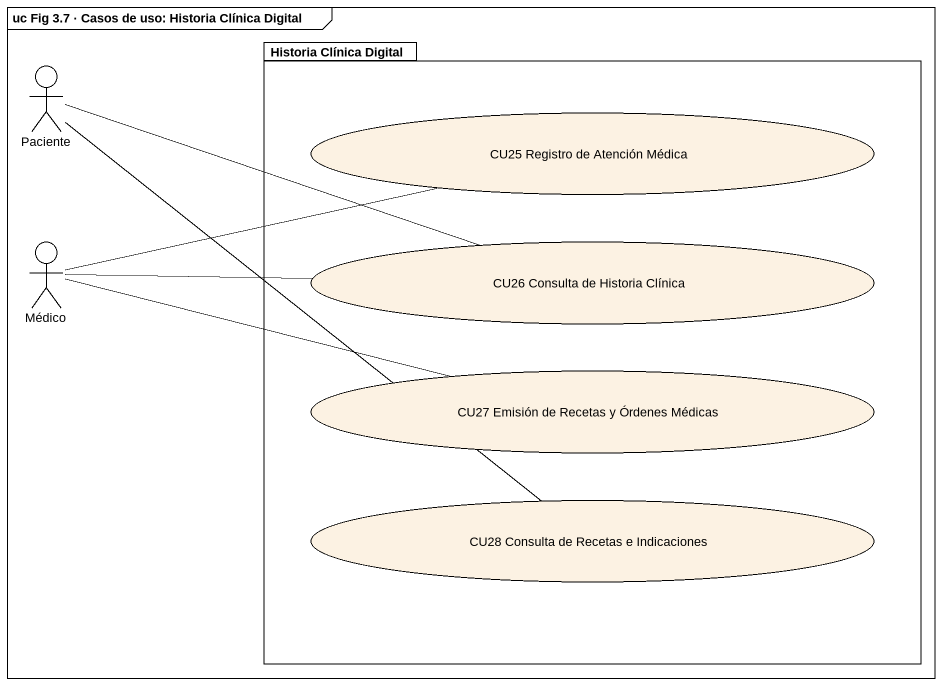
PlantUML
@startuml
mainframe uc Fig 3.7 · Casos de uso: Historia Clínica Digital
actor Paciente
package "Historia Clínica Digital" as Historia_Clínica_Digital {
  usecase "CU25 Registro de Atención Médica" as CU25_Registro_de_Atención
  usecase "CU26 Consulta de Historia Clínica" as CU26_Consulta_de_Historia
  usecase "CU27 Emisión de Recetas y Órdenes Médicas" as CU27_Emisión_de_Recetas_y
  usecase "CU28 Consulta de Recetas e Indicaciones" as CU28_Consulta_de_Recetas_e
}
actor Médico
Paciente -right- CU26_Consulta_de_Historia
Paciente -- CU28_Consulta_de_Recetas_e
Médico -right- CU25_Registro_de_Atención
Médico -right- CU26_Consulta_de_Historia
Médico -right- CU27_Emisión_de_Recetas_y
@enduml
